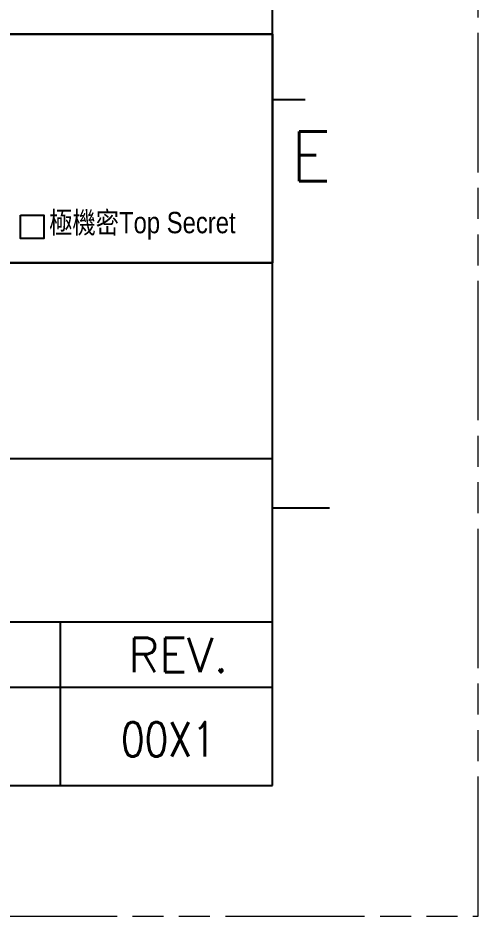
# Model space of a CAD drawing. Header units: millimetres. Extents: x 7 to 507, y -14 to 339.
# Drawn here: x 472.4 to 506.7, y -14.1 to 52.9 of the extents above; entities that cross this region are included whole.
import ezdxf

# ---------------------------------------------------------------- set-up
doc = ezdxf.new("R2010")
doc.units = ezdxf.units.MM
doc.header["$LTSCALE"] = 23.1
doc.linetypes.add('PHANTOM', pattern=[0.8, 0.45, -0.05, 0.1, -0.05, 0.1, -0.05])
doc.layers.get('0').update_dxf_attribs({"linetype": 'CONTINUOUS'})
doc.layers.add('0PAPERF', color=2, linetype='PHANTOM', lineweight=9, plot=False)
doc.styles.add('CHINESE', font='PMingLiU.ttf', dxfattribs={"width": 0.8})
doc.styles.add('SIMPLEX', font='simplex.shx')
doc.styles.get("Standard").update_dxf_attribs({"font": 'simplex.shx', "width": 0.8})

msp = doc.modelspace()

# ---------------------------------------------------------------- linework, layer by layer
for p, q in [((491.3508, -4.3541), (491.3508, 320.7442)), ((266.0954, 51.6553), (491.3508, 51.6553)), ((491.3508, 51.6553), (414.6422, 51.6553)), ((491.3508, 34.609), (491.3508, 51.6553)), ((491.3508, 46.7849), (493.786, 46.7849)), ((414.6422, 34.609), (491.3508, 34.609)), ((491.3508, 19.9978), (354.98, 19.9978)), ((491.3508, 16.345), (495.6124, 16.345)), ((491.3508, 7.8219), (414.6422, 7.8219)), ((475.5221, -4.3541), (475.5221, 7.8219)), ((491.3508, 2.9515), (443.8646, 2.9515)), ((21.3585, -4.3541), (491.3508, -4.3541))]:
    msp.add_line(p, q)
msp.add_lwpolyline([(354.98, 51.6553), (491.3508, 51.6553), (491.3508, 34.609), (354.98, 34.609)], close=True)
at = {"color": 1}
msp.add_lwpolyline([(472.5417, 38.1696), (474.2943, 38.1696), (474.2943, 36.4184), (472.5417, 36.4184)], close=True, dxfattribs=at)
at = {"layer": '0PAPERF'}
for p, q in [((506.6961, -14.0949), (506.6961, 339.0155)), ((7.3544, -14.0949), (506.6961, -14.0949))]:
    msp.add_line(p, q, dxfattribs=at)

# ---------------------------------------------------------------- texts
at = {"style": 'SIMPLEX'}
for s, height, p in [('E', 3.7015, (492.7122, 40.697)), ('REV.', 2.55695, (480.5961, 4.0832))]:
    msp.add_text(s, height=height, dxfattribs=at).set_placement(p)
at = {"insert": (474.6811, 38.4031), "char_height": 1.592986, "width": 17.47441, "attachment_point": 1, "style": 'CHINESE'}
msp.add_mtext('{\\fPMingLiU|b0|i0|c136|p18;\\C1;極機密\\fArial|b0|i0|c0|p34;Top Secret }', dxfattribs=at)
at = {"linetype": 'Continuous', "insert": (480.0442, 0.3638), "char_height": 2.57431, "width": 36.706127, "attachment_point": 1}
msp.add_mtext('{\\Fsimplex.shx|c1;00X1}', dxfattribs=at)

doc.saveas('drawing.dxf')
